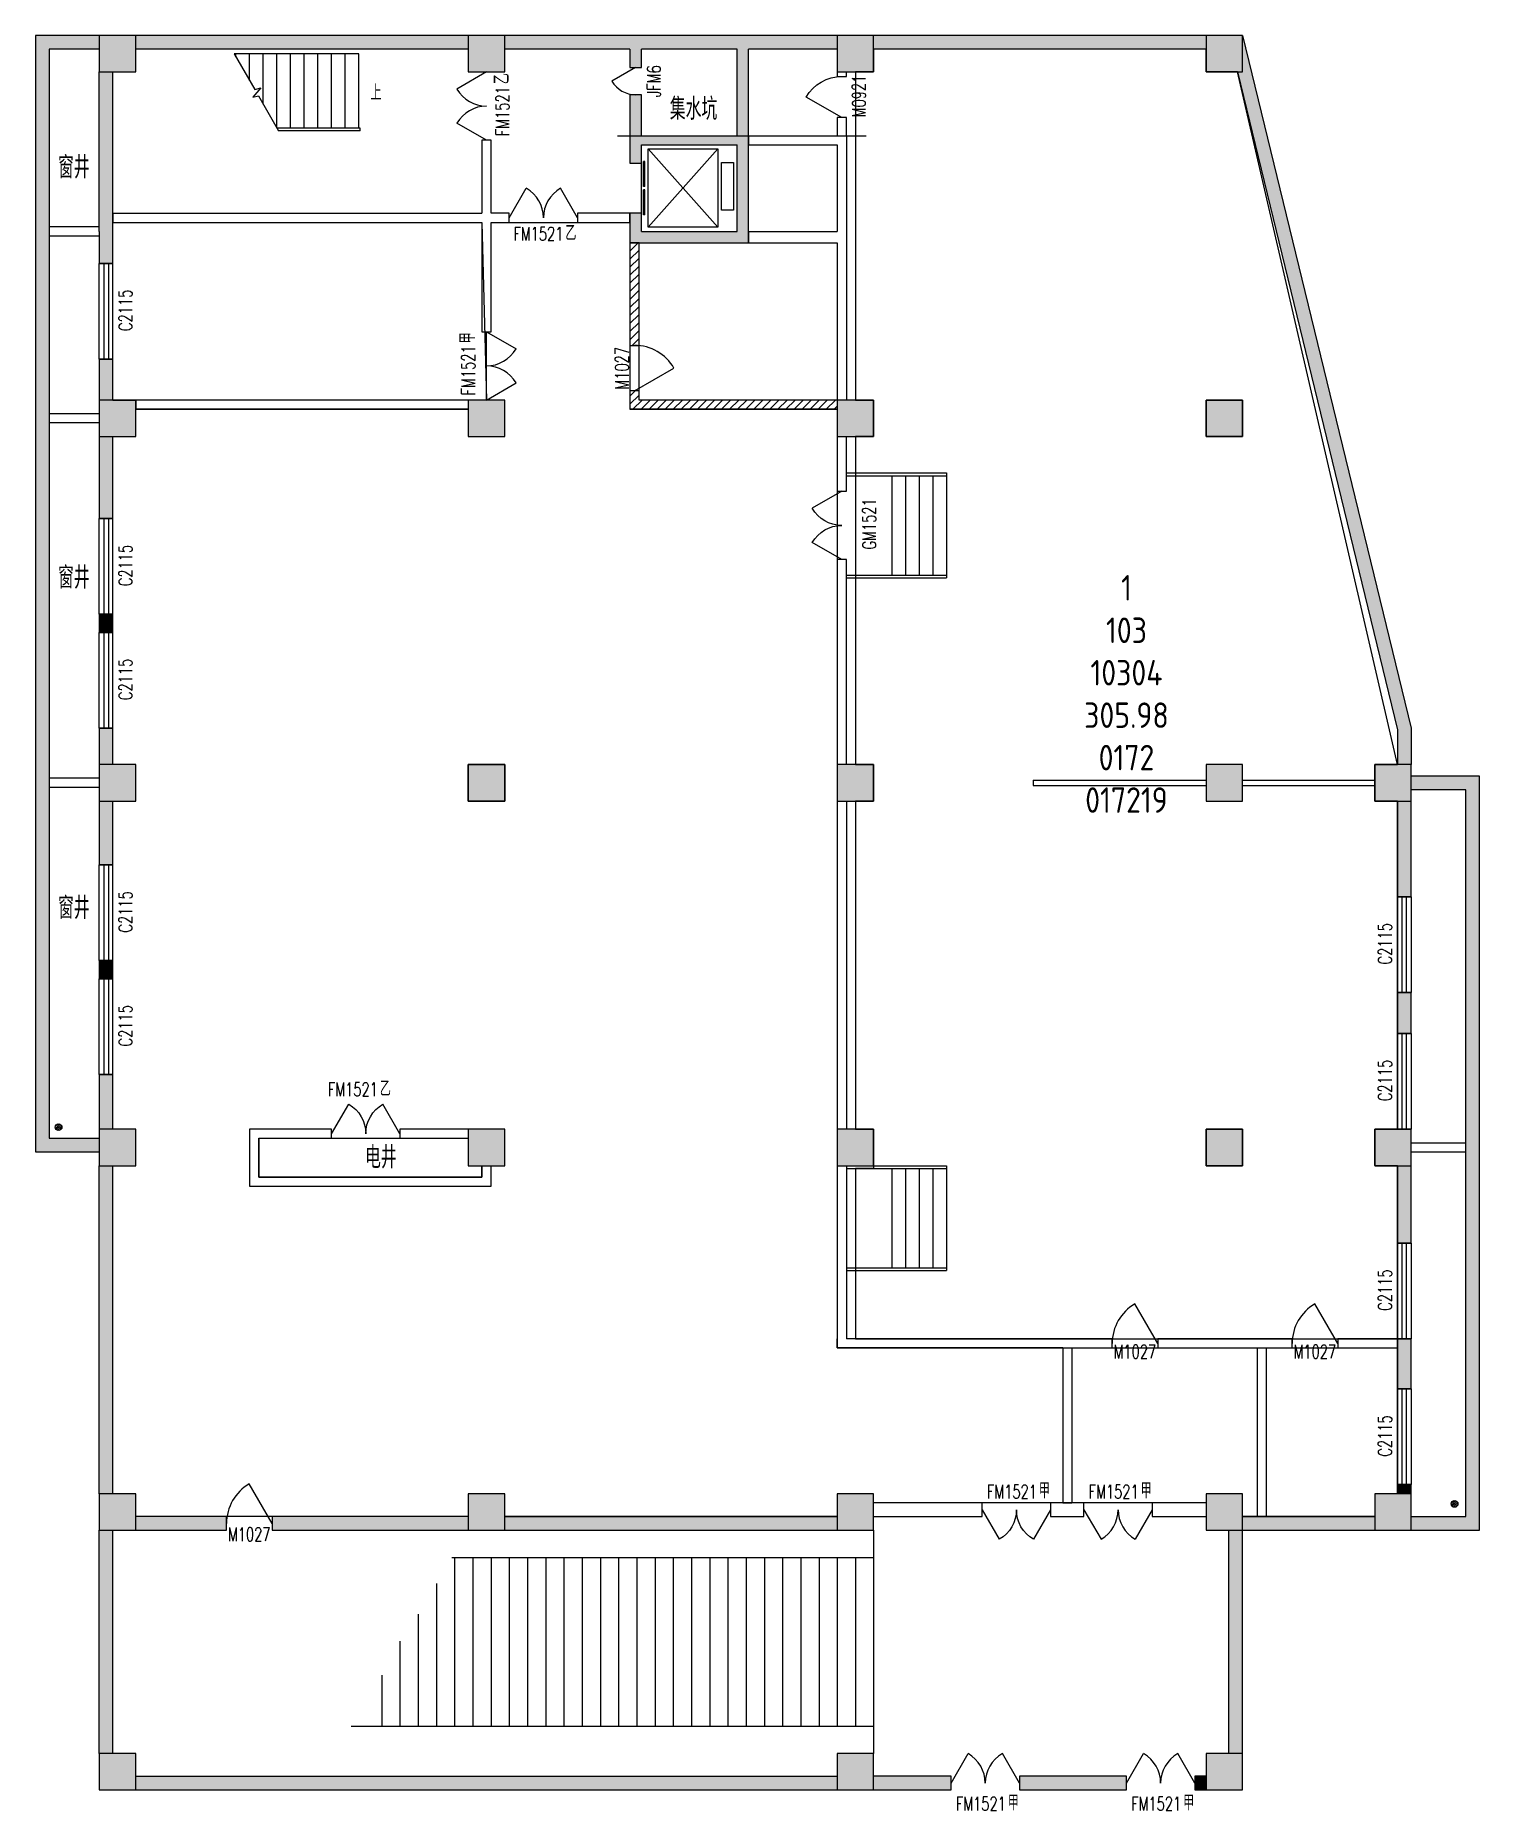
# Model space of a CAD drawing. Extents: x 237945 to 269645, y 239478 to 278428.
import ezdxf

# ---------------------------------------------------------------- set-up
doc = ezdxf.new("R2010")
doc.units = 0
doc.header["$LTSCALE"] = 1000
doc.header["$MEASUREMENT"] = 0
for name, color, linetype in [('bady', 30, 'Continuous'), ('PUB_HATCH', 8, 'Continuous'), ('RM', 4, 'Continuous'), ('RM$', 5, 'Continuous'), ('RM$TXT', 5, 'Continuous')]:
    doc.layers.add(name, color=color, linetype=linetype)
doc.styles.add('_TCH_DIM', font='SIMPLEX', dxfattribs={"bigfont": 'GBCBIG'})
doc.styles.add('_TCH_WINDOW', font='SIMPLEX', dxfattribs={"bigfont": 'GBCBIG'})
doc.styles.get("Standard").update_dxf_attribs({"font": 'gbenor.shx', "bigfont": 'gbcbig.shx'})
pattern_1 = [(45, (35184.5, -55957.24), (-88.388383, 88.388383), [])]

# ---------------------------------------------------------------- blocks, each defined once
blk = doc.blocks.new('_FZH')
blk.add_lwpolyline([(-0.5, -0.5), (0.5, -0.5), (0.5, 0.5), (-0.5, 0.5)], close=True)
at = {"layer": 'PUB_HATCH'}
blk.add_solid([(-0.5, -0.5), (0.5, -0.5), (-0.5, 0.5), (0.5, 0.5)], dxfattribs=at)
blk = doc.blocks.new('$DorLib2D$00000231')
at = {"color": 0}
for p, q in [((-0.5, 0), (-0.25, 0.433)), ((0.5, 0), (0.25, 0.433))]:
    blk.add_line(p, q, dxfattribs=at)
for centre, start, end in [((-0.5, 0), 0, 60), ((0.5, 0), 120, 180)]:
    blk.add_arc(centre, 0.5, start, end, dxfattribs=at)
blk = doc.blocks.new('$WINLIB2D$00000001')
at = {"color": 0}
for points in [[(-0.5, 0.5), (-0.5, -0.5)], [(-0.5, 0.5), (0.5, 0.5)], [(0.5, -0.5), (0.5, 0.5)], [(0.5, 0.167), (-0.5, 0.167)], [(0.5, -0.167), (-0.5, -0.167)], [(-0.5, -0.5), (0.5, -0.5)]]:
    blk.add_lwpolyline(points, dxfattribs=at)
blk = doc.blocks.new('$DorLib2D$00000127')
at = {"color": 0, "linetype": 'Continuous'}
for p, q in [((-0.033, 0.795, -93.75), (-0.533, 0.795, -93.75)), ((-0.533, 0.795, -93.75), (-0.533, 0.69, -93.75)), ((-0.033, 0.795, -93.75), (-0.033, 0.69, -93.75)), ((0.033, 0.795, -93.75), (0.033, 0.69, -93.75)), ((0.533, 0.795, -93.75), (0.033, 0.795, -93.75)), ((0.533, 0.795, -93.75), (0.533, 0.69, -93.75)), ((-0.033, 0.69, -93.75), (-0.533, 0.69, -93.75)), ((0.5, 0.5, -93.75), (-0.5, 0.5, -93.75)), ((0.533, 0.69, -93.75), (0.033, 0.69, -93.75))]:
    blk.add_line(p, q, dxfattribs=at)
blk = doc.blocks.new('$DorLib2D$00000228')
at = {"color": 0}
blk.add_line((0.5, 0), (0, 0.866), dxfattribs=at)
blk.add_arc((0.5, 0), 1, 120, 180, dxfattribs=at)
blk = doc.blocks.new('$lvtry$00000171')
for p, q in [((-74, 11), (-11, 74)), ((-70, -27), (27, 70)), ((-53, -53), (53, 53)), ((-27, -70), (70, 27)), ((11, -74), (74, -11))]:
    blk.add_line(p, q)
blk.add_circle((0, 0), 75)
blk.add_point((0, 0))

msp = doc.modelspace()

# ---------------------------------------------------------------- hatches: boundary and pattern name
at = {"layer": 'bady'}
for points in [[(239345, 278128), (239345, 278428), (237945, 278428), (238245, 278128)], [(238245, 278128), (237945, 278428), (237945, 274128), (238245, 274128)], [(240145, 278428), (240145, 278128), (247445, 278128), (247445, 278428)], [(248245, 278428), (248245, 278128), (250995, 278128), (251159, 278228), (251238, 278428)], [(250995, 278128), (250995, 277728), (251245, 277728), (251245, 278128), (251159, 278228)], [(253428, 278228), (253345, 278428), (251238, 278428), (251159, 278228), (251245, 278128), (253345, 278128)], [(255545, 278128), (255545, 278428), (253345, 278428), (253428, 278228), (253595, 278128)], [(253428, 276161), (253595, 276228), (253595, 278128), (253428, 278228), (253345, 278128), (253345, 276228)], [(256345, 278428), (256345, 278128), (263645, 278128), (263645, 278428)], [(264445, 278428), (264445, 277628), (264331, 277628), (267845, 263192), (268145, 263228)], [(239645, 277628), (239345, 277628), (239345, 274128), (239645, 274128)], [(251245, 276228), (251245, 277128), (250995, 277128), (250995, 276228), (251162, 276161)], [(250995, 276228), (250995, 275628), (251245, 275628), (251245, 276028), (251162, 276161)], [(251162, 276161), (251245, 276028), (253345, 276028), (253428, 276161), (253345, 276228), (251245, 276228)], [(253345, 274128), (253595, 273878), (253595, 276228), (253428, 276161), (253345, 276028)], [(251245, 274128), (251245, 274528), (250995, 274528), (250995, 273878)], [(238245, 274128), (237945, 274128), (237945, 270028), (238245, 270028)], [(239345, 274128), (239345, 273428), (239645, 273428), (239645, 274128)], [(251245, 274128), (250995, 273878), (253595, 273878), (253345, 274128)], [(239345, 270428), (239645, 270428), (239645, 271328), (239345, 271328)], [(238245, 270028), (237945, 270028), (237945, 262028), (238245, 262028)], [(239645, 269628), (239345, 269628), (239345, 267828), (239645, 267828)], [(239645, 265328), (239645, 265728), (239345, 265728), (239345, 265328)], [(239345, 262428), (239645, 262428), (239645, 263228), (239345, 263228)], [(267845, 262428), (268145, 262428), (268145, 263228), (267845, 263192)], [(269345, 261878), (269645, 262178), (268145, 262178), (268145, 261878)], [(269345, 254028), (269645, 254028), (269645, 262178), (269345, 261878)], [(238245, 262028), (237945, 262028), (237945, 253928), (238245, 254228)], [(239645, 261628), (239345, 261628), (239345, 260228), (239645, 260228)], [(268145, 261628), (267845, 261628), (267845, 259528), (268145, 259528)], [(239645, 257728), (239645, 258128), (239345, 258128), (239345, 257728)], [(267845, 257428), (267845, 256528), (268145, 256528), (268145, 257428)], [(239345, 254428), (239645, 254428), (239645, 255628), (239345, 255628)], [(238245, 254228), (237945, 253928), (239345, 253928), (239345, 254228)], [(269345, 245928), (269645, 245628), (269645, 254028), (269345, 254028)], [(239645, 253628), (239345, 253628), (239345, 246428), (239645, 246428)], [(268145, 253628), (267845, 253628), (267845, 251928), (268145, 251928)], [(267845, 249828), (267845, 248728), (268145, 248728), (268145, 249828)], [(267845, 246428), (268145, 246428), (268145, 246628), (267845, 246628)], [(240145, 245928), (240145, 245628), (242139, 245628), (242139, 245928)], [(247445, 245628), (247445, 245928), (243139, 245928), (243139, 245628)], [(255545, 245628), (255545, 245928), (248245, 245928), (248245, 245628)], [(264445, 245928), (264445, 245628), (264963, 245628), (264963, 245928)], [(267345, 245628), (267345, 245928), (264963, 245928), (264963, 245628)], [(268145, 245928), (268145, 245628), (269645, 245628), (269345, 245928)], [(239645, 245628), (239345, 245628), (239345, 240728), (239645, 240728)], [(264445, 245628), (264145, 245628), (264145, 240728), (264445, 240728)], [(255545, 239928), (255545, 240228), (240145, 240228), (240145, 239928)], [(256345, 240228), (256345, 239928), (258045, 239928), (258045, 240228)], [(259545, 239928), (261895, 239928), (261895, 240228), (259545, 240228)], [(263645, 239928), (263645, 240228), (263395, 240228), (263395, 239928)]]:
    msp.add_hatch(color=30, dxfattribs=at).paths.add_polyline_path(points)
h = msp.add_hatch(dxfattribs=at)
h.set_pattern_fill('普通砖', color=30, scale=50, style=0)
h.set_pattern_definition(pattern_1)
h.paths.add_polyline_path([(250995, 273878), (250995, 271628), (251195, 271628), (251195, 273878)])
h = msp.add_hatch(dxfattribs=at)
h.set_pattern_fill('普通砖', color=30, scale=50, style=0)
h.set_pattern_definition(pattern_1)
h.paths.add_polyline_path([(251195, 270428), (251195, 270628), (250995, 270628), (250995, 270228)])
h = msp.add_hatch(dxfattribs=at)
h.set_pattern_fill('普通砖', color=30, scale=50, style=0)
h.set_pattern_definition(pattern_1)
h.paths.add_polyline_path([(255545, 270228), (255545, 270428), (251195, 270428), (250995, 270228)])

# ---------------------------------------------------------------- linework, layer by layer
at = {"layer": 'bady', "color": 30}
for p, q in [((239345, 278428), (237945, 278428)), ((237945, 278428), (237945, 274128)), ((239345, 278128), (238245, 278128)), ((238245, 278128), (238245, 274128)), ((247445, 278428), (240145, 278428)), ((247445, 278128), (240145, 278128)), ((251238, 278428), (248245, 278428)), ((250995, 278128), (248245, 278128)), ((250995, 278128), (250995, 277728)), ((253345, 278428), (251238, 278428)), ((251245, 277728), (251245, 278128)), ((253345, 278128), (251245, 278128)), ((255545, 278428), (253345, 278428)), ((253345, 276228), (253345, 278128)), ((255545, 278128), (253595, 278128)), ((253595, 276228), (253595, 278128)), ((263645, 278428), (256345, 278428)), ((263645, 278128), (256345, 278128)), ((264445, 278428), (268145, 263228)), ((264445, 278428), (268145, 263228)), ((245045, 278028), (242307, 278028)), ((242307, 278028), (242760, 277244)), ((242345, 277962), (242345, 278028)), ((242645, 277443), (242645, 278028)), ((242945, 276923), (242945, 278028)), ((243245, 276404), (243245, 278028)), ((243545, 276398), (243545, 278028)), ((243845, 276398), (243845, 278028)), ((244145, 276398), (244145, 278028)), ((244445, 276398), (244445, 278028)), ((244745, 276398), (244745, 278028)), ((245045, 276398), (245045, 278028)), ((250995, 277728), (251245, 277728)), ((239345, 274128), (239345, 277628)), ((239645, 274128), (239645, 277628)), ((255545, 277628), (255545, 277528)), ((255545, 277528), (255745, 277528)), ((255745, 277528), (255745, 277628)), ((264331, 277628), (267845, 263192)), ((242890, 277278), (242717, 277072)), ((242717, 277072), (242840, 277105)), ((242760, 277244), (242890, 277278)), ((242840, 277105), (243283, 276338)), ((251245, 277128), (250995, 277128)), ((250995, 277128), (250995, 276228)), ((251245, 276228), (251245, 277128)), ((255745, 276628), (255545, 276628)), ((255545, 276628), (255545, 276228)), ((255745, 276228), (255745, 276628)), ((245075, 276398), (243248, 276398)), ((245045, 276338), (243283, 276338)), ((245075, 276338), (243283, 276338)), ((245075, 276338), (245075, 276398)), ((250723, 276228), (256184, 276228)), ((250995, 276228), (250995, 275628)), ((251245, 276228), (253345, 276228)), ((253595, 273878), (253595, 276228)), ((253598, 276228), (255545, 276228)), ((253598, 276228), (253598, 276028)), ((255745, 276228), (255745, 274128)), ((247945, 276128), (247745, 276128)), ((247745, 276128), (247745, 274528)), ((247945, 274528), (247945, 276128)), ((251245, 275628), (251245, 276028)), ((251245, 276028), (253345, 276028)), ((252921, 275939), (251398, 274222)), ((251398, 275939), (252921, 274222)), ((253345, 274128), (253345, 276028)), ((253598, 276028), (255545, 276028)), ((255545, 276028), (255545, 274128)), ((250995, 275628), (251245, 275628)), ((239345, 274228), (238245, 274228)), ((239645, 274528), (247745, 274528)), ((239645, 274528), (239645, 274328)), ((239645, 274328), (247745, 274328)), ((247745, 274328), (247745, 271928)), ((248345, 274528), (247945, 274528)), ((247945, 271928), (247945, 274328)), ((247945, 274328), (248345, 274328)), ((248345, 274328), (248345, 274528)), ((250995, 274528), (249845, 274528)), ((249845, 274528), (249845, 274328)), ((249845, 274328), (250995, 274328)), ((251245, 274528), (250995, 274528)), ((250995, 274528), (250995, 273878)), ((250995, 274328), (250995, 274528)), ((251245, 274128), (251245, 274528)), ((237945, 274128), (237945, 270028)), ((238245, 274128), (238245, 270028)), ((239345, 274028), (238245, 274028)), ((239345, 274128), (239345, 273428)), ((239645, 273428), (239645, 274128)), ((250995, 273878), (250995, 271628)), ((251195, 273878), (250995, 273878)), ((250995, 273878), (253595, 273878)), ((251195, 271628), (251195, 273878)), ((251245, 274128), (253345, 274128)), ((253595, 274128), (255545, 274128)), ((253595, 274128), (253595, 273878)), ((253595, 273878), (255545, 273878)), ((255545, 273878), (255545, 270428)), ((255745, 274128), (255745, 270428)), ((239345, 273428), (239645, 273428)), ((247745, 271928), (247945, 271928)), ((250995, 271628), (251195, 271628)), ((239645, 271328), (239345, 271328)), ((239345, 271328), (239345, 270428)), ((239645, 270428), (239645, 271328)), ((247445, 270428), (240145, 270428)), ((251195, 270628), (250995, 270628)), ((250995, 270628), (250995, 270228)), ((251195, 270428), (251195, 270628)), ((255545, 270428), (251195, 270428)), ((237945, 270028), (237945, 262028)), ((239345, 270128), (238245, 270128)), ((238245, 270028), (238245, 262028)), ((239345, 269928), (238245, 269928)), ((247445, 270228), (240145, 270228)), ((255545, 270228), (250995, 270228)), ((239345, 269628), (239345, 267828)), ((239645, 267828), (239645, 269628)), ((255545, 269628), (255545, 268428)), ((255745, 268428), (255745, 269628)), ((255745, 268828), (257945, 268828)), ((255745, 268768), (257945, 268768)), ((256745, 268768), (256745, 266588)), ((257045, 268768), (257045, 266588)), ((257345, 268768), (257345, 266588)), ((257645, 268768), (257645, 266588)), ((257945, 268828), (257945, 266528)), ((255545, 268428), (255745, 268428)), ((239345, 267828), (239645, 267828)), ((255745, 266928), (255545, 266928)), ((255545, 266928), (255545, 262428)), ((255745, 262428), (255745, 266928)), ((255745, 266588), (257945, 266588)), ((255745, 266528), (257945, 266528)), ((239645, 265728), (239345, 265728)), ((239345, 265728), (239345, 265328)), ((239645, 265328), (239645, 265728)), ((239345, 265328), (239645, 265328)), ((239645, 263228), (239345, 263228)), ((239345, 263228), (239345, 262428)), ((239645, 262428), (239645, 263228)), ((267845, 263192), (267845, 262428)), ((268145, 263228), (268145, 262428)), ((269645, 262178), (268145, 262178)), ((269645, 254028), (269645, 262178)), ((237945, 262028), (237945, 253928)), ((239345, 262128), (238245, 262128)), ((238245, 262028), (238245, 254228)), ((239345, 261928), (238245, 261928)), ((259845, 262088), (263645, 262088)), ((259845, 262088), (259845, 261968)), ((259845, 261968), (263645, 261968)), ((264445, 262088), (267345, 262088)), ((264445, 261968), (267345, 261968)), ((269345, 261878), (268145, 261878)), ((269345, 254028), (269345, 261878)), ((239345, 261628), (239345, 260228)), ((239645, 260228), (239645, 261628)), ((255545, 261628), (255545, 254428)), ((255745, 261628), (255745, 254428)), ((267845, 261628), (267845, 259528)), ((268145, 259528), (268145, 261628)), ((239345, 260228), (239645, 260228)), ((267845, 259528), (268145, 259528)), ((239645, 258128), (239345, 258128)), ((239345, 258128), (239345, 257728)), ((239645, 257728), (239645, 258128)), ((239345, 257728), (239645, 257728)), ((267845, 257428), (267845, 256528)), ((268145, 257428), (267845, 257428)), ((268145, 256528), (268145, 257428)), ((267845, 256528), (268145, 256528)), ((239645, 255628), (239345, 255628)), ((239345, 255628), (239345, 254428)), ((239645, 254428), (239645, 255628)), ((244446, 254428), (242645, 254428)), ((242645, 254428), (242645, 253178)), ((244446, 254228), (244446, 254428)), ((247445, 254428), (245946, 254428)), ((245946, 254428), (245946, 254228)), ((238245, 254228), (239345, 254228)), ((242845, 254228), (244446, 254228)), ((242845, 254228), (242845, 253378)), ((245946, 254228), (247445, 254228)), ((268145, 254128), (269345, 254128)), ((269345, 245928), (269345, 254028)), ((269645, 245628), (269645, 254028)), ((237945, 253928), (239345, 253928)), ((239345, 246428), (239345, 253628)), ((239645, 246428), (239645, 253628)), ((247745, 253378), (247745, 253628)), ((247945, 253178), (247945, 253628)), ((255545, 253628), (255545, 249828)), ((255745, 253628), (257945, 253628)), ((255745, 253628), (255745, 249828)), ((255745, 253568), (257945, 253568)), ((256745, 253568), (256745, 251388)), ((257045, 253568), (257045, 251388)), ((257345, 253568), (257345, 251388)), ((257645, 253568), (257645, 251388)), ((257945, 253628), (257945, 251328)), ((267845, 253628), (267845, 251928)), ((268145, 253928), (269345, 253928)), ((268145, 251928), (268145, 253628)), ((242645, 253178), (247945, 253178)), ((242845, 253378), (247745, 253378)), ((267845, 251928), (268145, 251928)), ((255745, 251388), (257945, 251388)), ((255745, 251328), (257945, 251328)), ((255545, 249828), (255545, 249828)), ((255545, 249628), (255545, 249828)), ((260695, 249828), (255745, 249828)), ((261581, 249828), (260695, 249828)), ((261581, 249628), (261581, 249828)), ((264963, 249828), (262581, 249828)), ((262581, 249828), (262581, 249628)), ((265532, 249828), (264963, 249828)), ((265532, 249628), (265532, 249828)), ((267845, 249828), (266532, 249828)), ((266532, 249828), (266532, 249628)), ((267845, 249828), (267845, 248728)), ((268145, 249828), (267845, 249828)), ((267845, 249628), (267845, 249828)), ((268145, 248728), (268145, 249828)), ((255745, 249628), (255545, 249628)), ((260495, 249628), (255745, 249628)), ((260495, 249628), (260495, 246225)), ((260695, 249628), (260695, 246225)), ((260695, 249628), (261581, 249628)), ((262581, 249628), (264763, 249628)), ((264763, 249628), (264763, 245928)), ((264963, 249628), (265532, 249628)), ((264963, 249628), (264963, 245928)), ((266532, 249628), (267845, 249628)), ((267845, 248728), (268145, 248728)), ((268145, 246628), (267845, 246628)), ((267845, 246628), (267845, 246428)), ((268145, 246428), (268145, 246628)), ((258728, 246228), (256345, 246228)), ((258728, 245928), (258728, 246228)), ((260961, 246228), (260228, 246228)), ((260228, 246228), (260228, 245928)), ((260695, 246225), (260495, 246225)), ((260961, 245928), (260961, 246228)), ((263645, 246228), (262461, 246228)), ((262461, 246228), (262461, 245928)), ((242139, 245928), (240145, 245928)), ((242139, 245628), (242139, 245928)), ((247445, 245928), (243139, 245928)), ((243139, 245928), (243139, 245628)), ((248245, 245928), (255545, 245928)), ((256345, 245928), (258728, 245928)), ((260228, 245928), (260961, 245928)), ((262461, 245928), (263645, 245928)), ((264445, 245928), (264963, 245928)), ((264963, 245928), (267345, 245928)), ((268145, 245928), (269345, 245928)), ((239345, 240728), (239345, 245628)), ((239645, 240728), (239645, 245628)), ((240145, 245628), (242139, 245628)), ((243139, 245628), (247445, 245628)), ((248245, 245628), (255545, 245628)), ((256345, 245628), (256345, 240728)), ((264145, 240728), (264145, 245628)), ((264445, 240728), (264445, 245628)), ((264445, 245628), (264963, 245628)), ((264963, 245628), (267345, 245628)), ((268145, 245628), (269645, 245628)), ((247086, 245028), (256345, 245028)), ((247145, 245028), (247145, 241328)), ((247545, 245028), (247545, 241328)), ((247945, 245028), (247945, 241328)), ((248345, 245028), (248345, 241328)), ((248745, 245028), (248745, 241328)), ((249145, 245028), (249145, 241328)), ((249545, 245028), (249545, 241328)), ((249945, 245028), (249945, 241328)), ((250345, 245028), (250345, 241328)), ((250745, 245028), (250745, 241328)), ((251145, 245028), (251145, 241328)), ((251545, 245028), (251545, 241328)), ((251945, 245028), (251945, 241328)), ((252345, 245028), (252345, 241328)), ((252745, 245028), (252745, 241328)), ((253145, 245028), (253145, 241328)), ((253545, 245028), (253545, 241328)), ((253945, 245028), (253945, 241328)), ((254345, 245028), (254345, 241328)), ((254745, 245028), (254745, 241328)), ((255145, 245028), (255145, 241328)), ((255545, 245028), (255545, 241328)), ((255945, 245028), (255945, 241328)), ((246745, 244457), (246745, 241328)), ((246345, 243787), (246345, 241328)), ((245945, 243191), (245945, 241328)), ((245545, 242448), (245545, 241328)), ((244875, 241328), (256345, 241328)), ((240145, 240228), (255545, 240228)), ((258045, 240228), (256345, 240228)), ((258045, 239928), (258045, 240228)), ((261895, 240228), (259545, 240228)), ((259545, 240228), (259545, 239928)), ((261895, 239928), (261895, 240228)), ((263645, 240228), (263395, 240228)), ((263395, 240228), (263395, 239928)), ((240145, 239928), (255545, 239928)), ((256345, 239928), (258045, 239928)), ((259545, 239928), (261895, 239928)), ((263395, 239928), (263645, 239928))]:
    msp.add_line(p, q, dxfattribs=at)
msp.add_lwpolyline([(245195, 277183, 0, 0, 0), (243245, 277183, 80, 0, 0), (242945, 277183, 0, 0, 0)], format="xyseb", dxfattribs=at)
for points in [[(251398, 275939), (252921, 275939), (252921, 274222), (251398, 274222)], [(253003, 275641), (253269, 275641), (253269, 274593), (253003, 274593)]]:
    msp.add_lwpolyline(points, close=True, dxfattribs=at)
at = {"layer": 'RM'}
for points in [[(239645, 274328), (247745, 274328), (247845, 270428), (239645, 270428)], [(267845, 249628), (267845, 246428), (267345, 246428), (267345, 245928), (264445, 245928), (264445, 246428), (263645, 246428), (263645, 246228), (256345, 246228), (256345, 246428), (255545, 246428), (255545, 245928), (248245, 245928), (248245, 246428), (247445, 246428), (247445, 245928), (240145, 245928), (240145, 246428), (239645, 246428), (239645, 253628), (240145, 253628), (240145, 254428), (239645, 254428), (239645, 261628), (240145, 261628), (240145, 262428), (239645, 262428), (239645, 269628), (240145, 269628), (240145, 270428), (239645, 270428), (240145, 270428), (240145, 270228), (247445, 270228), (247445, 269628), (248245, 269628), (248245, 270428), (247845, 270428), (247845, 271928), (247945, 271928), (247945, 274328), (250995, 274328), (250995, 270228), (255545, 270228), (255545, 249628), (267845, 249628), (267845, 246428)], [(251195, 273878), (255545, 273878), (255545, 270428), (251195, 270428)], [(242845, 254228), (247445, 254228), (247445, 253628), (247745, 253628), (247745, 253378), (242845, 253378)]]:
    msp.add_lwpolyline(points, close=True, dxfattribs=at)
for points in [[(263645, 270428), (264445, 270428), (264445, 269628), (263645, 269628), (263645, 270428)], [(247445, 262428), (248245, 262428), (248245, 261628), (247445, 261628), (247445, 262428)], [(263645, 254428), (264445, 254428), (264445, 253628), (263645, 253628), (263645, 254428)]]:
    msp.add_lwpolyline(points, dxfattribs=at)
at = {"layer": 'RM$'}
msp.add_lwpolyline([(256345, 278128), (256345, 277628), (255945, 277628), (255945, 270429), (256345, 270429), (256345, 269628), (255945, 269629), (255945, 262428), (256345, 262428), (256345, 261628), (255945, 261628), (255945, 254429), (256345, 254428), (256345, 253568), (255945, 253568), (255945, 249828), (267845, 249828), (267845, 253628), (267345, 253629), (267345, 254429), (267845, 254428), (267845, 261629), (267345, 261629), (267345, 262428), (267845, 262429), (264331, 277629), (263645, 277629), (263645, 278129)], close=True, dxfattribs=at)

# ---------------------------------------------------------------- block references
at = {"layer": 'bady', "color": 30}
for name, p, xscale, yscale, zscale in [('_FZH', (239745, 278028), 800, 800, 800), ('_FZH', (247845, 278028), 800, 800, 800), ('_FZH', (255945, 278028), 800, 800, 800), ('_FZH', (264045, 278028), 800, 800, 800), ('$DorLib2D$00000231', (249095, 274428), 1500, 1500, 200), ('_FZH', (239745, 270028), 800, 800, 800), ('_FZH', (247845, 270028), 800, 800, 800), ('_FZH', (255945, 270028), 800, 800, 800), ('_FZH', (264045, 270028), 800, 800, 800), ('_FZH', (239745, 262028), 800, 800, 800), ('_FZH', (247845, 262028), 800, 800, 800), ('_FZH', (255945, 262028), 800, 800, 800), ('_FZH', (264045, 262028), 800, 800, 800), ('_FZH', (267745, 262028), 800, 800, 800), ('_FZH', (239745, 254028), 800, 800, 800), ('_FZH', (247845, 254028), 800, 800, 800), ('_FZH', (255945, 254028), 800, 800, 800), ('_FZH', (264045, 254028), 800, 800, 800), ('_FZH', (267745, 254028), 800, 800, 800), ('_FZH', (239745, 246028), 800, 800, 800), ('_FZH', (247845, 246028), 800, 800, 800), ('_FZH', (255945, 246028), 800, 800, 800), ('_FZH', (264045, 246028), 800, 800, 800), ('_FZH', (267745, 246028), 800, 800, 800), ('_FZH', (239745, 240328), 800, 800, 800), ('_FZH', (255945, 240328), 800, 800, 800), ('$DorLib2D$00000231', (258795, 240078), 1500, 1500, 300), ('$DorLib2D$00000231', (262645, 240078), 1500, 1500, 300), ('_FZH', (264045, 240328), 800, 800, 800)]:
    msp.add_blockref(name, p, dxfattribs=dict(at, xscale=xscale, yscale=yscale, zscale=zscale))
ref = msp.add_blockref('$DorLib2D$00000228', (251120, 277428), dxfattribs=dict(at, xscale=-600, yscale=-600, zscale=250, rotation=270))
ref.add_attrib('A', 'JFM6', (251669, 277073), dxfattribs={"color": 30, "height": 297.5, "rotation": 90, "style": '_TCH_WINDOW', "width": 0.705882})
for name, p, xscale, yscale, zscale, rotation in [('$DorLib2D$00000231', (247845, 276878), 1500, 1500, 200, 90), ('$DorLib2D$00000127', (251120, 275078), 1100, 250, 250, 270), ('$DorLib2D$00000231', (247845, 271178), -1500, -1500, 200, 90), ('$DorLib2D$00000231', (245196, 254328), 1500, -1500, 200, 180), ('$DorLib2D$00000231', (259478, 246078), -1500, 1500, 300, 180), ('$DorLib2D$00000231', (261711, 246078), 1500, 1500, 300, 180)]:
    msp.add_blockref(name, p, dxfattribs=dict(at, xscale=xscale, yscale=yscale, zscale=zscale, rotation=rotation))
ref = msp.add_blockref('$DorLib2D$00000228', (255645, 277078), dxfattribs=dict(at, xscale=900, yscale=-900, zscale=200, rotation=270))
ref.add_attrib('A', 'M0921', (256169, 276633), dxfattribs={"color": 30, "height": 297.5, "rotation": 90, "style": '_TCH_WINDOW', "width": 0.705882})
ref = msp.add_blockref('$WINLIB2D$00000001', (239495, 272378), dxfattribs=dict(at, xscale=2100, yscale=300, zscale=300, rotation=90))
ref.add_attrib('A', 'C2115', (240069, 271943), dxfattribs={"color": 30, "height": 297.5, "rotation": 90, "style": '_TCH_WINDOW', "width": 0.705882})
ref = msp.add_blockref('$DorLib2D$00000228', (251095, 271128), dxfattribs=dict(at, xscale=1000, yscale=1000, zscale=200, rotation=270))
ref.add_attrib('A', 'M1027', (250969, 270658), dxfattribs={"color": 30, "height": 297.5, "rotation": 90, "style": '_TCH_WINDOW', "width": 0.705882})
ref = msp.add_blockref('$DorLib2D$00000231', (255645, 267678), dxfattribs=dict(at, xscale=1500, yscale=-1500, zscale=200, rotation=270))
ref.add_attrib('A', 'GM1521', (256396, 267148), dxfattribs={"color": 30, "height": 297.5, "rotation": 90, "style": '_TCH_WINDOW', "width": 0.705882})
ref = msp.add_blockref('$WINLIB2D$00000001', (239495, 266778), dxfattribs=dict(at, xscale=2100, yscale=300, zscale=300, rotation=90))
ref.add_attrib('A', 'C2115', (240069, 266343), dxfattribs={"color": 30, "height": 297.5, "rotation": 90, "style": '_TCH_WINDOW', "width": 0.705882})
ref = msp.add_blockref('$WINLIB2D$00000001', (239495, 264278), dxfattribs=dict(at, xscale=2100, yscale=300, zscale=300, rotation=90))
ref.add_attrib('A', 'C2115', (240069, 263843), dxfattribs={"color": 30, "height": 297.5, "rotation": 90, "style": '_TCH_WINDOW', "width": 0.705882})
ref = msp.add_blockref('$WINLIB2D$00000001', (239495, 259178), dxfattribs=dict(at, xscale=2100, yscale=300, zscale=300, rotation=90))
ref.add_attrib('A', 'C2115', (240069, 258743), dxfattribs={"color": 30, "height": 297.5, "rotation": 90, "style": '_TCH_WINDOW', "width": 0.705882})
ref = msp.add_blockref('$WINLIB2D$00000001', (267995, 258478), dxfattribs=dict(at, xscale=2100, yscale=300, zscale=300, rotation=270))
ref.add_attrib('A', 'C2115', (267719, 258043), dxfattribs={"color": 30, "height": 297.5, "rotation": 90, "style": '_TCH_WINDOW', "width": 0.705882})
ref = msp.add_blockref('$WINLIB2D$00000001', (239495, 256678), dxfattribs=dict(at, xscale=2100, yscale=300, zscale=300, rotation=90))
ref.add_attrib('A', 'C2115', (240069, 256243), dxfattribs={"color": 30, "height": 297.5, "rotation": 90, "style": '_TCH_WINDOW', "width": 0.705882})
ref = msp.add_blockref('$WINLIB2D$00000001', (267995, 255478), dxfattribs=dict(at, xscale=2100, yscale=300, zscale=300, rotation=270))
ref.add_attrib('A', 'C2115', (267719, 255043), dxfattribs={"color": 30, "height": 297.5, "rotation": 90, "style": '_TCH_WINDOW', "width": 0.705882})
for p in [(238451, 254473), (269097, 246207)]:
    msp.add_blockref('$lvtry$00000171', p, dxfattribs=at)
ref = msp.add_blockref('$WINLIB2D$00000001', (267995, 250878), dxfattribs=dict(at, xscale=2100, yscale=300, zscale=300, rotation=270))
ref.add_attrib('A', 'C2115', (267719, 250443), dxfattribs={"color": 30, "height": 297.5, "rotation": 90, "style": '_TCH_WINDOW', "width": 0.705882})
ref = msp.add_blockref('$DorLib2D$00000228', (262081, 249728), dxfattribs=dict(at, xscale=-1000, yscale=-1000, zscale=200, rotation=180))
ref.add_attrib('A', 'M1027', (261611, 249399), dxfattribs={"color": 30, "height": 297.5, "style": '_TCH_WINDOW', "width": 0.705882})
ref = msp.add_blockref('$DorLib2D$00000228', (266032, 249728), dxfattribs=dict(at, xscale=-1000, yscale=-1000, zscale=200, rotation=180))
ref.add_attrib('A', 'M1027', (265562, 249399), dxfattribs={"color": 30, "height": 297.5, "style": '_TCH_WINDOW', "width": 0.705882})
ref = msp.add_blockref('$WINLIB2D$00000001', (267995, 247678), dxfattribs=dict(at, xscale=2100, yscale=300, zscale=300, rotation=270))
ref.add_attrib('A', 'C2115', (267719, 247243), dxfattribs={"color": 30, "height": 297.5, "rotation": 90, "style": '_TCH_WINDOW', "width": 0.705882})
ref = msp.add_blockref('$DorLib2D$00000228', (242639, 245778), dxfattribs=dict(at, xscale=1000, yscale=1000, zscale=300))
ref.add_attrib('A', 'M1027', (242169, 245391), dxfattribs={"color": 30, "height": 297.5, "style": '_TCH_WINDOW', "width": 0.705882})

# ---------------------------------------------------------------- texts
at = {"layer": 'bady', "color": 7, "style": '_TCH_DIM'}
msp.add_text('上', height=338, dxfattribs=at).set_placement((245300, 277008))
at = {"layer": 'bady', "color": 30, "style": '_TCH_WINDOW'}
for s, p in [('乙', (248345, 277359)), ('甲', (247595, 271672))]:
    msp.add_text(s, height=338, rotation=90, dxfattribs=at).set_placement(p)
at = {"layer": 'bady', "color": 30, "style": '_TCH_WINDOW', "width": 0.705882}
for p in [(248345, 276219), (247595, 270532)]:
    msp.add_text('FM1521', height=297.5, rotation=90, dxfattribs=at).set_placement(p)
at = {"layer": 'bady', "color": 30}
for s, p in [('集水坑', (251870, 276577)), ('窗井', (238440, 275295)), ('窗井', (238440, 266292)), ('窗井', (238440, 259044)), ('电井', (245179, 253570))]:
    msp.add_text(s, height=482.3, dxfattribs=at).set_placement(p)
at = {"layer": 'bady', "color": 30, "style": '_TCH_WINDOW', "width": 0.705882}
for p in [(248436, 273928), (244364, 255154), (258832, 246328), (261065, 246328), (258149, 239478), (261999, 239478)]:
    msp.add_text('FM1521', height=297.5, dxfattribs=at).set_placement(p)
at = {"layer": 'bady', "color": 30, "style": '_TCH_WINDOW'}
for s, p in [('乙', (249576, 273928)), ('乙', (245504, 255154)), ('甲', (259972, 246328)), ('甲', (262205, 246328)), ('甲', (259289, 239478)), ('甲', (263139, 239478))]:
    msp.add_text(s, height=338, dxfattribs=at).set_placement(p)
at = {"layer": 'RM$TXT', "insert": (261895, 261371), "char_height": 558.8, "attachment_point": 8}
msp.add_mtext('1^M^J103^M^J10304^M^J305.98^M^J0172^M^J017219^M^J', dxfattribs=at)

doc.saveas('drawing.dxf')
